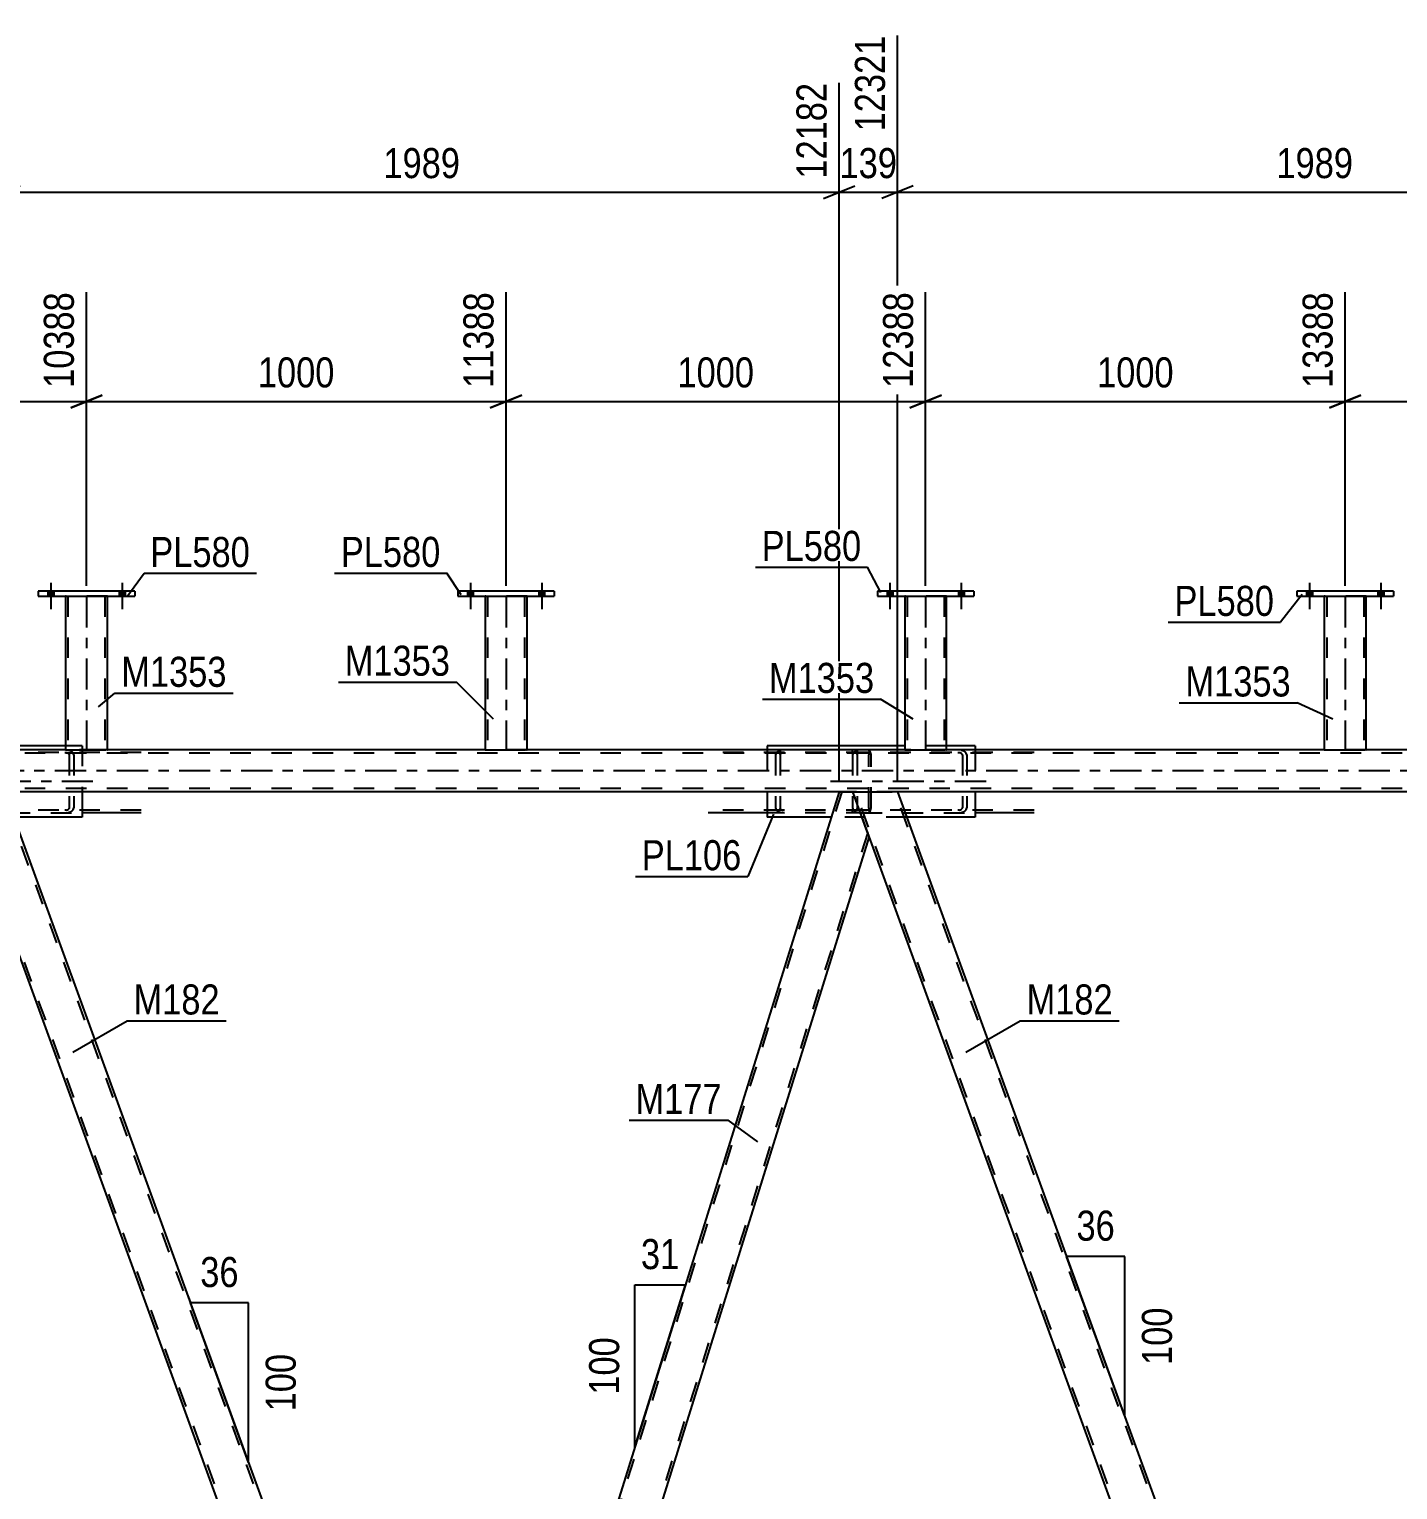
# Model space of a CAD drawing. Header units: millimetres. Extents: x -832 to 357, y -842 to -1.
# Drawn here: x -389 to -258.5, y -720.4 to -581.2 of the extents above; entities that cross this region are included whole.
import ezdxf

# ---------------------------------------------------------------- set-up
doc = ezdxf.new("R2010")
doc.units = ezdxf.units.MM
doc.linetypes.add('DXK_LINE_DOT2', pattern=[3.9198, 1.9599, -1.9599])
doc.linetypes.add('DXK_LINE_DOT3', pattern=[5.9187, 2.979, -0.9799, 0.9799, -0.9799])
doc.styles.add('Arial Narrow', font='ARIALN.TTF', dxfattribs={"height": 0.2})

# ---------------------------------------------------------------- blocks, each defined once
blk = doc.blocks.new('Part-570388851-6763 - 6452')
at = {"color": 2, "linetype": 'Continuous'}
for p, q in [((-226.67, -653.92), (-263.37, -771.67)), ((-226.67, -653.92), (-226.63, -653.92)), ((-226.63, -653.92), (-225.35, -653.92)), ((-224.08, -657.43), (-225.35, -653.92)), ((-223.8, -658.17), (-260.26, -775.14)), ((-223.8, -658.17), (-224.08, -657.43)), ((-262.11, -775.14), (-263.37, -771.67))]:
    blk.add_line(p, q, dxfattribs=at)
at = {"color": 7, "linetype": 'DXK_LINE_DOT2'}
for p, q in [((-226.42, -653.92), (-263.24, -772.05)), ((-223.94, -657.8), (-260.51, -775.14)), ((-223.8, -658.17), (-223.97, -657.71)), ((-260.26, -775.14), (-262.11, -775.14))]:
    blk.add_line(p, q, dxfattribs=at)
blk = doc.blocks.new('Part-570388851-6491 - 6452')
at = {"color": 2, "linetype": 'Continuous'}
for p, q in [((-395.62, -653.92), (-395.58, -653.92)), ((-395.58, -653.92), (-391.87, -653.92)), ((-391.36, -653.92), (-391.87, -653.92)), ((-391.36, -653.92), (-348.51, -771.67)), ((-351.5, -775.14), (-394.07, -658.17))]:
    blk.add_line(p, q, dxfattribs=at)
at = {"color": 7, "linetype": 'DXK_LINE_DOT2'}
for p, q in [((-394.07, -658.17), (-395.62, -653.92)), ((-351.24, -775.14), (-395.36, -653.92)), ((-347.5, -775.14), (-391.62, -653.92)), ((-391.4, -653.92), (-391.51, -653.92)), ((-391.36, -653.92), (-391.4, -653.92)), ((-347.24, -775.14), (-348.51, -771.67)), ((-351.5, -775.14), (-347.24, -775.14))]:
    blk.add_line(p, q, dxfattribs=at)
blk = doc.blocks.new('Part-570388851-6950 - 6452')
at = {"color": 2, "linetype": 'Continuous'}
for p, q in [((-265.55, -635.28), (-265.55, -649.93)), ((-261.55, -649.93), (-261.55, -635.28)), ((-265.55, -649.93), (-262.03, -649.93)), ((-261.59, -649.93), (-262.03, -649.93)), ((-261.59, -649.93), (-261.55, -649.93))]:
    blk.add_line(p, q, dxfattribs=at)
at = {"color": 7, "linetype": 'DXK_LINE_DOT2'}
for p, q in [((-261.55, -635.28), (-265.55, -635.28)), ((-265.31, -635.28), (-265.31, -649.93)), ((-261.79, -635.28), (-261.79, -649.93)), ((-265.31, -649.93), (-265.29, -649.93)), ((-265.29, -649.93), (-265.25, -649.93)), ((-265.25, -649.93), (-265.24, -649.93)), ((-262.03, -649.93), (-261.69, -649.93))]:
    blk.add_line(p, q, dxfattribs=at)
at = {"color": 7, "linetype": 'DXK_LINE_DOT3'}
blk.add_line((-263.55, -635.28), (-263.55, -649.93), dxfattribs=at)
blk = doc.blocks.new('Part-570388851-6565 - 6452')
at = {"color": 2, "linetype": 'Continuous'}
for p, q in [((-311.8, -653.92), (-348.51, -771.67)), ((-311.8, -653.92), (-311.77, -653.92)), ((-311.77, -653.92), (-310.49, -653.92)), ((-309.21, -657.43), (-310.49, -653.92)), ((-308.94, -658.17), (-345.4, -775.14)), ((-308.94, -658.17), (-309.21, -657.43)), ((-347.24, -775.14), (-348.51, -771.67))]:
    blk.add_line(p, q, dxfattribs=at)
at = {"color": 7, "linetype": 'DXK_LINE_DOT2'}
for p, q in [((-311.55, -653.92), (-348.37, -772.05)), ((-309.07, -657.8), (-345.65, -775.14)), ((-308.94, -658.17), (-309.11, -657.71)), ((-345.4, -775.14), (-347.24, -775.14))]:
    blk.add_line(p, q, dxfattribs=at)
blk = doc.blocks.new('Part-570388851-6546 - 6452')
at = {"color": 7, "linetype": 'DXK_LINE_DOT2'}
for p, q in [((-309.17, -649.92), (-324.27, -649.92)), ((-316.99, -649.92), (-317.32, -649.96)), ((-310.53, -650.16), (-310.53, -649.92)), ((-309.01, -649.96), (-309.17, -649.92)), ((-308.87, -650.06), (-309.01, -649.96)), ((-308.77, -650.22), (-308.87, -650.06)), ((-309.17, -650.16), (-324.27, -650.16)), ((-317.79, -650.22), (-317.86, -650.4)), ((-317.86, -650.4), (-317.86, -655.44)), ((-317.42, -650.4), (-317.39, -650.31)), ((-317.42, -650.4), (-317.42, -655.44)), ((-317.15, -650.18), (-316.99, -650.16)), ((-309.17, -650.16), (-309.09, -650.18)), ((-309.09, -650.18), (-309.02, -650.23)), ((-309.02, -650.23), (-308.97, -650.31)), ((-308.97, -650.31), (-308.96, -650.4)), ((-308.96, -655.44), (-308.96, -650.4)), ((-308.74, -650.4), (-308.77, -650.22)), ((-308.74, -655.44), (-308.74, -650.4)), ((-309.17, -655.68), (-324.27, -655.68)), ((-317.86, -655.44), (-317.79, -655.63)), ((-317.39, -655.54), (-317.42, -655.44)), ((-316.99, -655.68), (-317.15, -655.67)), ((-310.53, -655.92), (-310.53, -655.68)), ((-309.09, -655.67), (-309.17, -655.68)), ((-309.02, -655.61), (-309.09, -655.67)), ((-308.97, -655.54), (-309.02, -655.61)), ((-308.96, -655.44), (-308.97, -655.54)), ((-308.87, -655.78), (-308.77, -655.63)), ((-308.77, -655.63), (-308.74, -655.44)), ((-309.17, -655.92), (-318.66, -655.92)), ((-317.32, -655.89), (-316.99, -655.92)), ((-309.17, -655.92), (-309.01, -655.89)), ((-309.01, -655.89), (-308.87, -655.78))]:
    blk.add_line(p, q, dxfattribs=at)
at = {"color": 2, "linetype": 'Continuous'}
blk.add_line((-318.66, -655.92), (-324.27, -655.92), dxfattribs=at)
at = {"color": 7, "linetype": 'DXK_LINE_DOT2'}
for centre, radius, start, end in [((-317.19, -650.77), 0.817, 99.5223, 138.0732), ((-317.09, -650.59), 0.408, 99.5223, 138.0732), ((-317.19, -655.08), 0.817, 221.9269, 260.4778), ((-317.09, -655.26), 0.408, 221.9269, 260.4778)]:
    blk.add_arc(centre, radius, start, end, dxfattribs=at)
blk = doc.blocks.new('Part-570388851-6547 - 6452')
at = {"color": 7, "linetype": 'DXK_LINE_DOT2'}
for p, q in [((-394.79, -649.92), (-395.13, -649.96)), ((-378.34, -649.92), (-394.79, -649.92)), ((-385.29, -649.96), (-385.62, -649.92)), ((-395.6, -650.22), (-395.66, -650.4)), ((-395.66, -650.4), (-395.66, -655.44)), ((-395.23, -650.4), (-395.19, -650.31)), ((-395.23, -650.4), (-395.23, -655.44)), ((-394.96, -650.18), (-394.79, -650.16)), ((-378.34, -650.16), (-394.79, -650.16)), ((-385.62, -650.16), (-385.46, -650.18)), ((-385.22, -650.31), (-385.19, -650.4)), ((-385.19, -650.4), (-385.19, -655.44)), ((-384.75, -650.4), (-384.82, -650.22)), ((-384.75, -650.4), (-384.75, -655.44)), ((-395.66, -655.44), (-395.6, -655.63)), ((-395.19, -655.54), (-395.23, -655.44)), ((-394.83, -655.68), (-394.96, -655.67)), ((-394.79, -655.68), (-394.83, -655.68)), ((-378.34, -655.68), (-394.79, -655.68)), ((-385.46, -655.67), (-385.62, -655.68)), ((-385.19, -655.44), (-385.22, -655.54)), ((-384.82, -655.63), (-384.75, -655.44)), ((-395.13, -655.89), (-394.86, -655.92)), ((-394.86, -655.92), (-394.79, -655.92)), ((-394.79, -655.92), (-383.95, -655.92)), ((-385.62, -655.92), (-385.29, -655.89))]:
    blk.add_line(p, q, dxfattribs=at)
at = {"color": 7, "linetype": 'DXK_LINE_DOT3'}
blk.add_line((-382.93, -652.92), (-398.56, -652.92), dxfattribs=at)
at = {"color": 2, "linetype": 'Continuous'}
blk.add_line((-378.34, -655.92), (-383.95, -655.92), dxfattribs=at)
at = {"color": 7, "linetype": 'DXK_LINE_DOT2'}
for centre, radius, start, end in [((-394.99, -650.77), 0.817, 99.5223, 138.0732), ((-385.42, -650.77), 0.817, 41.9269, 80.4778), ((-394.89, -650.59), 0.408, 99.5223, 138.0732), ((-385.52, -650.59), 0.408, 41.9269, 80.4778), ((-394.99, -655.08), 0.817, 221.9269, 260.4778), ((-394.89, -655.26), 0.408, 221.9269, 260.4778), ((-385.52, -655.26), 0.408, 279.5223, 318.0732), ((-385.42, -655.08), 0.817, 279.5223, 318.0732)]:
    blk.add_arc(centre, radius, start, end, dxfattribs=at)
blk = doc.blocks.new('Part-570388851-7065 - 6452')
at = {"color": 2, "linetype": 'Continuous'}
for p, q in [((-385.55, -635.28), (-385.55, -649.93)), ((-381.55, -649.93), (-381.55, -635.28)), ((-385.55, -649.93), (-382.03, -649.93)), ((-381.59, -649.93), (-382.03, -649.93)), ((-381.59, -649.93), (-381.55, -649.93))]:
    blk.add_line(p, q, dxfattribs=at)
at = {"color": 7, "linetype": 'DXK_LINE_DOT2'}
for p, q in [((-381.55, -635.28), (-385.55, -635.28)), ((-385.31, -635.28), (-385.31, -649.93)), ((-381.79, -635.28), (-381.79, -649.93)), ((-385.31, -649.93), (-385.29, -649.93)), ((-385.29, -649.93), (-385.25, -649.93)), ((-385.25, -649.93), (-385.24, -649.93)), ((-382.03, -649.93), (-381.69, -649.93))]:
    blk.add_line(p, q, dxfattribs=at)
at = {"color": 7, "linetype": 'DXK_LINE_DOT3'}
blk.add_line((-383.55, -635.28), (-383.55, -649.93), dxfattribs=at)
blk = doc.blocks.new('Part-570388851-6725 - 6452')
at = {"color": 2, "linetype": 'Continuous'}
for p, q in [((-318.66, -649.52), (-318.66, -649.92)), ((-305.55, -649.52), (-318.66, -649.52)), ((-298.82, -649.52), (-301.55, -649.52)), ((-298.82, -649.52), (-298.82, -649.92)), ((-318.66, -653.92), (-318.66, -656.32)), ((-298.82, -653.92), (-298.82, -656.32)), ((-312.55, -656.32), (-318.66, -656.32)), ((-298.82, -656.32), (-305.36, -656.32))]:
    blk.add_line(p, q, dxfattribs=at)
at = {"color": 7, "linetype": 'DXK_LINE_DOT2'}
for p, q in [((-318.66, -649.92), (-318.66, -653.92)), ((-301.55, -649.52), (-305.55, -649.52)), ((-298.82, -649.92), (-298.82, -653.92)), ((-305.36, -656.32), (-312.55, -656.32))]:
    blk.add_line(p, q, dxfattribs=at)
blk = doc.blocks.new('Part-570388851-6749 - 6452')
at = {"color": 2, "linetype": 'Continuous'}
for p, q in [((-345.55, -635.28), (-345.55, -649.93)), ((-341.55, -649.93), (-341.55, -635.28)), ((-345.55, -649.93), (-342.03, -649.93)), ((-341.59, -649.93), (-342.03, -649.93)), ((-341.59, -649.93), (-341.55, -649.93))]:
    blk.add_line(p, q, dxfattribs=at)
at = {"color": 7, "linetype": 'DXK_LINE_DOT2'}
for p, q in [((-341.55, -635.28), (-345.55, -635.28)), ((-345.31, -635.28), (-345.31, -649.93)), ((-341.79, -635.28), (-341.79, -649.93)), ((-345.31, -649.93), (-345.29, -649.93)), ((-345.29, -649.93), (-345.25, -649.93)), ((-345.25, -649.93), (-345.24, -649.93)), ((-342.03, -649.93), (-341.69, -649.93))]:
    blk.add_line(p, q, dxfattribs=at)
at = {"color": 7, "linetype": 'DXK_LINE_DOT3'}
blk.add_line((-343.55, -635.28), (-343.55, -649.93), dxfattribs=at)
blk = doc.blocks.new('Part-570388851-6754 - 6452')
at = {"color": 2, "linetype": 'Continuous'}
for p, q in [((-348.15, -634.8), (-348.15, -635.28)), ((-338.95, -634.8), (-348.15, -634.8)), ((-338.95, -634.8), (-338.95, -635.28)), ((-348.15, -635.28), (-338.95, -635.28))]:
    blk.add_line(p, q, dxfattribs=at)
blk = doc.blocks.new('Part-570388851-6758 - 6452')
at = {"color": 7, "linetype": 'DXK_LINE_DOT2'}
for p, q in [((-309.66, -649.92), (-309.99, -649.96)), ((-293.21, -649.92), (-309.66, -649.92)), ((-300.15, -649.96), (-300.49, -649.92)), ((-310.46, -650.22), (-310.53, -650.4)), ((-310.53, -650.4), (-310.53, -655.44)), ((-310.09, -650.4), (-310.06, -650.31)), ((-310.09, -650.4), (-310.09, -655.44)), ((-309.82, -650.18), (-309.66, -650.16)), ((-293.21, -650.16), (-309.66, -650.16)), ((-300.49, -650.16), (-300.32, -650.18)), ((-300.09, -650.31), (-300.05, -650.4)), ((-300.05, -650.4), (-300.05, -655.44)), ((-299.62, -650.4), (-299.68, -650.22)), ((-299.62, -650.4), (-299.62, -655.44)), ((-310.53, -655.44), (-310.46, -655.63)), ((-310.06, -655.54), (-310.09, -655.44)), ((-309.7, -655.68), (-309.82, -655.67)), ((-309.66, -655.68), (-309.7, -655.68)), ((-293.21, -655.68), (-309.66, -655.68)), ((-300.32, -655.67), (-300.49, -655.68)), ((-300.05, -655.44), (-300.09, -655.54)), ((-299.68, -655.63), (-299.62, -655.44)), ((-309.99, -655.89), (-309.72, -655.92)), ((-309.72, -655.92), (-309.66, -655.92)), ((-309.66, -655.92), (-298.82, -655.92)), ((-300.49, -655.92), (-300.15, -655.89))]:
    blk.add_line(p, q, dxfattribs=at)
at = {"color": 7, "linetype": 'DXK_LINE_DOT3'}
blk.add_line((-297.79, -652.92), (-313.43, -652.92), dxfattribs=at)
at = {"color": 2, "linetype": 'Continuous'}
blk.add_line((-293.21, -655.92), (-298.82, -655.92), dxfattribs=at)
at = {"color": 7, "linetype": 'DXK_LINE_DOT2'}
for centre, radius, start, end in [((-309.86, -650.77), 0.817, 99.5223, 138.0732), ((-300.29, -650.77), 0.817, 41.9269, 80.4778), ((-309.76, -650.59), 0.408, 99.5223, 138.0732), ((-300.39, -650.59), 0.408, 41.9269, 80.4778), ((-309.86, -655.08), 0.817, 221.9269, 260.4778), ((-309.76, -655.26), 0.408, 221.9269, 260.4778), ((-300.39, -655.26), 0.408, 279.5223, 318.0732), ((-300.29, -655.08), 0.817, 279.5223, 318.0732)]:
    blk.add_arc(centre, radius, start, end, dxfattribs=at)
blk = doc.blocks.new('Part-570388851-6789 - 6452')
at = {"color": 2, "linetype": 'Continuous'}
for p, q in [((-310.49, -653.92), (-310.45, -653.92)), ((-310.45, -653.92), (-306.74, -653.92)), ((-306.23, -653.92), (-306.74, -653.92)), ((-306.23, -653.92), (-263.37, -771.67)), ((-266.37, -775.14), (-308.94, -658.17))]:
    blk.add_line(p, q, dxfattribs=at)
at = {"color": 7, "linetype": 'DXK_LINE_DOT2'}
for p, q in [((-308.94, -658.17), (-310.49, -653.92)), ((-266.11, -775.14), (-310.23, -653.92)), ((-262.36, -775.14), (-306.48, -653.92)), ((-306.27, -653.92), (-306.38, -653.92)), ((-306.23, -653.92), (-306.27, -653.92)), ((-262.11, -775.14), (-263.37, -771.67)), ((-266.37, -775.14), (-262.11, -775.14))]:
    blk.add_line(p, q, dxfattribs=at)
blk = doc.blocks.new('Bolt-570388851-6994 - 6452')
at = {"linetype": 'Continuous'}
for points in [[(-386.67, -634.8), (-387.23, -634.8), (-387.23, -635.28), (-386.67, -635.28)], [(-386.67, -634.8), (-387.23, -634.8), (-387.23, -635.28), (-386.67, -635.28)], [(-379.87, -634.8), (-380.43, -634.8), (-380.43, -635.28), (-379.87, -635.28)], [(-379.87, -634.8), (-380.43, -634.8), (-380.43, -635.28), (-379.87, -635.28)]]:
    blk.add_hatch(color=1, dxfattribs=at).paths.add_polyline_path(points)
at = {"color": 1, "linetype": 'Continuous'}
for p, q in [((-387.23, -634.8), (-387.23, -635.28)), ((-387.23, -634.8), (-387.23, -635.28)), ((-386.95, -634), (-386.95, -636.52)), ((-386.95, -634), (-386.95, -636.52)), ((-386.67, -634.8), (-386.67, -635.28)), ((-386.67, -634.8), (-386.67, -635.28)), ((-380.43, -634.8), (-380.43, -635.28)), ((-380.43, -634.8), (-380.43, -635.28)), ((-380.15, -634), (-380.15, -636.52)), ((-380.15, -634), (-380.15, -636.52)), ((-379.87, -634.8), (-379.87, -635.28)), ((-379.87, -634.8), (-379.87, -635.28))]:
    blk.add_line(p, q, dxfattribs=at)
blk = doc.blocks.new('Bolt-570388851-7012 - 6452')
at = {"linetype": 'Continuous'}
for points in [[(-266.67, -634.8), (-267.23, -634.8), (-267.23, -635.28), (-266.67, -635.28)], [(-266.67, -634.8), (-267.23, -634.8), (-267.23, -635.28), (-266.67, -635.28)], [(-259.87, -634.8), (-260.43, -634.8), (-260.43, -635.28), (-259.87, -635.28)], [(-259.87, -634.8), (-260.43, -634.8), (-260.43, -635.28), (-259.87, -635.28)]]:
    blk.add_hatch(color=1, dxfattribs=at).paths.add_polyline_path(points)
at = {"color": 1, "linetype": 'Continuous'}
for p, q in [((-267.23, -634.8), (-267.23, -635.28)), ((-267.23, -634.8), (-267.23, -635.28)), ((-266.95, -634), (-266.95, -636.52)), ((-266.95, -634), (-266.95, -636.52)), ((-266.67, -634.8), (-266.67, -635.28)), ((-266.67, -634.8), (-266.67, -635.28)), ((-260.43, -634.8), (-260.43, -635.28)), ((-260.43, -634.8), (-260.43, -635.28)), ((-260.15, -634), (-260.15, -636.52)), ((-260.15, -634), (-260.15, -636.52)), ((-259.87, -634.8), (-259.87, -635.28)), ((-259.87, -634.8), (-259.87, -635.28))]:
    blk.add_line(p, q, dxfattribs=at)
blk = doc.blocks.new('Part-570388851-6883 - 6452')
at = {"color": 2, "linetype": 'Continuous'}
for p, q in [((-385.55, -649.92), (-421.55, -649.92)), ((-345.55, -649.92), (-381.55, -649.92)), ((-305.55, -649.92), (-341.55, -649.92)), ((-265.55, -649.92), (-301.55, -649.92)), ((-225.55, -649.92), (-261.55, -649.92)), ((-311.8, -653.92), (-391.36, -653.92)), ((-226.67, -653.92), (-306.23, -653.92))]:
    blk.add_line(p, q, dxfattribs=at)
at = {"color": 7, "linetype": 'DXK_LINE_DOT2'}
for p, q in [((-381.55, -649.92), (-385.55, -649.92)), ((-341.55, -649.92), (-345.55, -649.92)), ((-301.55, -649.92), (-305.55, -649.92)), ((-261.55, -649.92), (-265.55, -649.92)), ((-81.73, -650.24), (-763.31, -650.24)), ((-81.73, -653.6), (-763.31, -653.6)), ((-306.23, -653.92), (-311.8, -653.92))]:
    blk.add_line(p, q, dxfattribs=at)
at = {"color": 7, "linetype": 'DXK_LINE_DOT3'}
blk.add_line((-81.73, -651.92), (-763.31, -651.92), dxfattribs=at)
blk = doc.blocks.new('Part-570388851-6955 - 6452')
at = {"color": 2, "linetype": 'Continuous'}
for p, q in [((-268.15, -634.8), (-268.15, -635.28)), ((-258.95, -634.8), (-268.15, -634.8)), ((-258.95, -634.8), (-258.95, -635.28)), ((-268.15, -635.28), (-258.95, -635.28))]:
    blk.add_line(p, q, dxfattribs=at)
blk = doc.blocks.new('Part-570388851-6962 - 6452')
at = {"color": 2, "linetype": 'Continuous'}
for p, q in [((-305.55, -635.28), (-305.55, -649.93)), ((-301.55, -649.93), (-301.55, -635.28)), ((-305.55, -649.93), (-302.03, -649.93)), ((-301.59, -649.93), (-302.03, -649.93)), ((-301.59, -649.93), (-301.55, -649.93))]:
    blk.add_line(p, q, dxfattribs=at)
at = {"color": 7, "linetype": 'DXK_LINE_DOT2'}
for p, q in [((-301.55, -635.28), (-305.55, -635.28)), ((-305.31, -635.28), (-305.31, -649.93)), ((-301.79, -635.28), (-301.79, -649.93)), ((-305.31, -649.93), (-305.29, -649.93)), ((-305.29, -649.93), (-305.25, -649.93)), ((-305.25, -649.93), (-305.24, -649.93)), ((-302.03, -649.93), (-301.69, -649.93))]:
    blk.add_line(p, q, dxfattribs=at)
at = {"color": 7, "linetype": 'DXK_LINE_DOT3'}
blk.add_line((-303.55, -635.28), (-303.55, -649.93), dxfattribs=at)
blk = doc.blocks.new('Part-570388851-6975 - 6452')
at = {"color": 2, "linetype": 'Continuous'}
for p, q in [((-308.15, -634.8), (-308.15, -635.28)), ((-298.95, -634.8), (-308.15, -634.8)), ((-298.95, -634.8), (-298.95, -635.28)), ((-308.15, -635.28), (-298.95, -635.28))]:
    blk.add_line(p, q, dxfattribs=at)
blk = doc.blocks.new('Bolt-570388851-6996 - 6452')
at = {"linetype": 'Continuous'}
for points in [[(-346.67, -634.8), (-347.23, -634.8), (-347.23, -635.28), (-346.67, -635.28)], [(-346.67, -634.8), (-347.23, -634.8), (-347.23, -635.28), (-346.67, -635.28)], [(-339.87, -634.8), (-340.43, -634.8), (-340.43, -635.28), (-339.87, -635.28)], [(-339.87, -634.8), (-340.43, -634.8), (-340.43, -635.28), (-339.87, -635.28)]]:
    blk.add_hatch(color=1, dxfattribs=at).paths.add_polyline_path(points)
at = {"color": 1, "linetype": 'Continuous'}
for p, q in [((-347.23, -634.8), (-347.23, -635.28)), ((-347.23, -634.8), (-347.23, -635.28)), ((-346.95, -634), (-346.95, -636.52)), ((-346.95, -634), (-346.95, -636.52)), ((-346.67, -634.8), (-346.67, -635.28)), ((-346.67, -634.8), (-346.67, -635.28)), ((-340.43, -634.8), (-340.43, -635.28)), ((-340.43, -634.8), (-340.43, -635.28)), ((-340.15, -634), (-340.15, -636.52)), ((-340.15, -634), (-340.15, -636.52)), ((-339.87, -634.8), (-339.87, -635.28)), ((-339.87, -634.8), (-339.87, -635.28))]:
    blk.add_line(p, q, dxfattribs=at)
blk = doc.blocks.new('Bolt-570388851-7010 - 6452')
at = {"linetype": 'Continuous'}
for points in [[(-306.67, -634.8), (-307.23, -634.8), (-307.23, -635.28), (-306.67, -635.28)], [(-306.67, -634.8), (-307.23, -634.8), (-307.23, -635.28), (-306.67, -635.28)], [(-299.87, -634.8), (-300.43, -634.8), (-300.43, -635.28), (-299.87, -635.28)], [(-299.87, -634.8), (-300.43, -634.8), (-300.43, -635.28), (-299.87, -635.28)]]:
    blk.add_hatch(color=1, dxfattribs=at).paths.add_polyline_path(points)
at = {"color": 1, "linetype": 'Continuous'}
for p, q in [((-307.23, -634.8), (-307.23, -635.28)), ((-307.23, -634.8), (-307.23, -635.28)), ((-306.95, -634), (-306.95, -636.52)), ((-306.95, -634), (-306.95, -636.52)), ((-306.67, -634.8), (-306.67, -635.28)), ((-306.67, -634.8), (-306.67, -635.28)), ((-300.43, -634.8), (-300.43, -635.28)), ((-300.43, -634.8), (-300.43, -635.28)), ((-300.15, -634), (-300.15, -636.52)), ((-300.15, -634), (-300.15, -636.52)), ((-299.87, -634.8), (-299.87, -635.28)), ((-299.87, -634.8), (-299.87, -635.28))]:
    blk.add_line(p, q, dxfattribs=at)
blk = doc.blocks.new('Part-570388851-7106 - 6452')
at = {"color": 2, "linetype": 'Continuous'}
for p, q in [((-403.79, -649.52), (-403.79, -649.92)), ((-385.55, -649.52), (-403.79, -649.52)), ((-403.79, -653.92), (-403.79, -656.32)), ((-383.95, -653.92), (-383.95, -656.32)), ((-403.79, -656.32), (-397.69, -656.32)), ((-383.95, -656.32), (-390.49, -656.32))]:
    blk.add_line(p, q, dxfattribs=at)
at = {"color": 7, "linetype": 'DXK_LINE_DOT2'}
for p, q in [((-403.79, -649.92), (-403.79, -653.92)), ((-383.95, -649.52), (-385.55, -649.52)), ((-383.95, -649.52), (-383.95, -653.92)), ((-390.49, -656.32), (-397.69, -656.32))]:
    blk.add_line(p, q, dxfattribs=at)
blk = doc.blocks.new('Part-570388851-7116 - 6452')
at = {"color": 2, "linetype": 'Continuous'}
for p, q in [((-388.15, -634.8), (-388.15, -635.28)), ((-378.95, -634.8), (-388.15, -634.8)), ((-378.95, -634.8), (-378.95, -635.28)), ((-388.15, -635.28), (-378.95, -635.28))]:
    blk.add_line(p, q, dxfattribs=at)
blk = doc.blocks.new('StraightDimension-570388851-7769 - 6452')
at = {"color": 7, "linetype": 'Continuous'}
for p, q in [((-306.23, -652.92), (-306.23, -581.83)), ((-311.8, -652.92), (-311.8, -586.33)), ((-313.3, -597.37), (-310.3, -596.17)), ((-311.8, -596.77), (-306.23, -596.77)), ((-304.73, -596.17), (-307.73, -597.37))]:
    blk.add_line(p, q, dxfattribs=at)
at = {"color": 0}
blk.add_wipeout([(-305.67, -596.02), (-305.67, -591.82), (-312.36, -591.82), (-312.36, -596.02)], dxfattribs=at)
at = {"color": 3, "style": 'Arial Narrow'}
blk.add_text('139', height=2.863, dxfattribs=at).set_placement((-311.76, -595.42))
at = {"color": 0, "linetype": 'Continuous'}
blk.add_wipeout([(-306.83, -581.23), (-311.03, -581.23), (-311.03, -591.57), (-306.83, -591.57)], dxfattribs=at)
at = {"color": 3, "linetype": 'Continuous', "style": 'Arial Narrow'}
blk.add_text('12321', height=2.863, rotation=90.0002, dxfattribs=at).set_placement((-307.43, -590.97))
blk = doc.blocks.new('StraightDimension-570388851-7330 - 6452')
at = {"color": 7, "linetype": 'Continuous'}
for p, q in [((-263.55, -634.28), (-263.55, -606.28)), ((-223.55, -634.28), (-223.55, -606.28)), ((-262.05, -616.12), (-265.05, -617.32)), ((-263.55, -616.72), (-223.55, -616.72)), ((-225.05, -617.32), (-222.05, -616.12))]:
    blk.add_line(p, q, dxfattribs=at)
at = {"color": 0}
blk.add_wipeout([(-239.29, -615.97), (-239.29, -611.77), (-247.81, -611.77), (-247.81, -615.97)], dxfattribs=at)
at = {"color": 3, "style": 'Arial Narrow'}
blk.add_text('1000', height=2.863, dxfattribs=at).set_placement((-247.21, -615.37))
at = {"color": 0, "linetype": 'Continuous'}
blk.add_wipeout([(-224.15, -605.68), (-228.35, -605.68), (-228.35, -616.02), (-224.15, -616.02)], dxfattribs=at)
at = {"color": 3, "linetype": 'Continuous', "style": 'Arial Narrow'}
blk.add_text('14388', height=2.863, rotation=90.0002, dxfattribs=at).set_placement((-224.75, -615.42))
blk = doc.blocks.new('StraightDimension-570388851-7788 - 6452')
at = {"color": 7, "linetype": 'Continuous'}
for p, q in [((-306.23, -652.92), (-306.23, -581.83)), ((-226.67, -652.92), (-226.67, -586.33)), ((-304.73, -596.17), (-307.73, -597.37)), ((-306.23, -596.77), (-226.67, -596.77)), ((-228.17, -597.37), (-225.17, -596.17))]:
    blk.add_line(p, q, dxfattribs=at)
at = {"color": 0}
blk.add_wipeout([(-262.19, -596.02), (-262.19, -591.82), (-270.71, -591.82), (-270.71, -596.02)], dxfattribs=at)
at = {"color": 3, "style": 'Arial Narrow'}
blk.add_text('1989', height=2.863, dxfattribs=at).set_placement((-270.11, -595.42))
at = {"color": 0, "linetype": 'Continuous'}
blk.add_wipeout([(-227.27, -585.73), (-231.47, -585.73), (-231.47, -596.07), (-227.27, -596.07)], dxfattribs=at)
at = {"color": 3, "linetype": 'Continuous', "style": 'Arial Narrow'}
blk.add_text('14310', height=2.863, rotation=90.0002, dxfattribs=at).set_placement((-227.87, -595.47))
blk = doc.blocks.new('StraightDimension-570388851-7299 - 6452')
at = {"color": 7, "linetype": 'Continuous'}
for p, q in [((-383.55, -634.28), (-383.55, -606.28)), ((-423.55, -634.28), (-423.55, -608.11)), ((-422.05, -616.12), (-425.05, -617.32)), ((-423.55, -616.72), (-383.55, -616.72)), ((-385.05, -617.32), (-382.05, -616.12))]:
    blk.add_line(p, q, dxfattribs=at)
at = {"color": 0}
blk.add_wipeout([(-399.29, -615.97), (-399.29, -611.77), (-407.81, -611.77), (-407.81, -615.97)], dxfattribs=at)
at = {"color": 3, "style": 'Arial Narrow'}
blk.add_text('1000', height=2.863, dxfattribs=at).set_placement((-407.21, -615.37))
at = {"color": 0, "linetype": 'Continuous'}
blk.add_wipeout([(-384.15, -605.68), (-388.35, -605.68), (-388.35, -616.02), (-384.15, -616.02)], dxfattribs=at)
at = {"color": 3, "linetype": 'Continuous', "style": 'Arial Narrow'}
blk.add_text('10388', height=2.863, rotation=90.0002, dxfattribs=at).set_placement((-384.75, -615.42))
blk = doc.blocks.new('StraightDimension-570388851-7307 - 6452')
at = {"color": 7, "linetype": 'Continuous'}
for p, q in [((-383.55, -634.28), (-383.55, -606.28)), ((-343.55, -634.28), (-343.55, -606.28)), ((-382.05, -616.12), (-385.05, -617.32)), ((-383.55, -616.72), (-343.55, -616.72)), ((-345.05, -617.32), (-342.05, -616.12))]:
    blk.add_line(p, q, dxfattribs=at)
at = {"color": 0}
blk.add_wipeout([(-359.29, -615.97), (-359.29, -611.77), (-367.81, -611.77), (-367.81, -615.97)], dxfattribs=at)
at = {"color": 3, "style": 'Arial Narrow'}
blk.add_text('1000', height=2.863, dxfattribs=at).set_placement((-367.21, -615.37))
at = {"color": 0, "linetype": 'Continuous'}
blk.add_wipeout([(-344.15, -605.68), (-348.35, -605.68), (-348.35, -616.02), (-344.15, -616.02)], dxfattribs=at)
at = {"color": 3, "linetype": 'Continuous', "style": 'Arial Narrow'}
blk.add_text('11388', height=2.863, rotation=90.0002, dxfattribs=at).set_placement((-344.75, -615.42))
blk = doc.blocks.new('StraightDimension-570388851-7315 - 6452')
at = {"color": 7, "linetype": 'Continuous'}
for p, q in [((-343.55, -634.28), (-343.55, -606.28)), ((-303.55, -634.28), (-303.55, -606.28)), ((-342.05, -616.12), (-345.05, -617.32)), ((-343.55, -616.72), (-303.55, -616.72)), ((-305.05, -617.32), (-302.05, -616.12))]:
    blk.add_line(p, q, dxfattribs=at)
at = {"color": 0}
blk.add_wipeout([(-319.29, -615.97), (-319.29, -611.77), (-327.81, -611.77), (-327.81, -615.97)], dxfattribs=at)
at = {"color": 3, "style": 'Arial Narrow'}
blk.add_text('1000', height=2.863, dxfattribs=at).set_placement((-327.21, -615.37))
at = {"color": 0, "linetype": 'Continuous'}
blk.add_wipeout([(-304.15, -605.68), (-308.35, -605.68), (-308.35, -616.02), (-304.15, -616.02)], dxfattribs=at)
at = {"color": 3, "linetype": 'Continuous', "style": 'Arial Narrow'}
blk.add_text('12388', height=2.863, rotation=90.0002, dxfattribs=at).set_placement((-304.75, -615.42))
blk = doc.blocks.new('StraightDimension-570388851-7323 - 6452')
at = {"color": 7, "linetype": 'Continuous'}
for p, q in [((-303.55, -634.28), (-303.55, -606.28)), ((-263.55, -634.28), (-263.55, -606.28)), ((-302.05, -616.12), (-305.05, -617.32)), ((-303.55, -616.72), (-263.55, -616.72)), ((-265.05, -617.32), (-262.05, -616.12))]:
    blk.add_line(p, q, dxfattribs=at)
at = {"color": 0}
blk.add_wipeout([(-279.29, -615.97), (-279.29, -611.77), (-287.81, -611.77), (-287.81, -615.97)], dxfattribs=at)
at = {"color": 3, "style": 'Arial Narrow'}
blk.add_text('1000', height=2.863, dxfattribs=at).set_placement((-287.21, -615.37))
at = {"color": 0, "linetype": 'Continuous'}
blk.add_wipeout([(-264.15, -605.68), (-268.35, -605.68), (-268.35, -616.02), (-264.15, -616.02)], dxfattribs=at)
at = {"color": 3, "linetype": 'Continuous', "style": 'Arial Narrow'}
blk.add_text('13388', height=2.863, rotation=90.0002, dxfattribs=at).set_placement((-264.75, -615.42))
blk = doc.blocks.new('AngleDimension-570388851-7570 - 6452')
at = {"color": 7, "linetype": 'Continuous'}
for p, q in [((-373.85, -702.03), (-373.64, -702.62)), ((-368.1, -702.62), (-373.64, -702.62)), ((-368.1, -717.84), (-373.64, -702.62)), ((-368.1, -717.84), (-368.1, -702.62))]:
    blk.add_line(p, q, dxfattribs=at)
at = {"color": 0}
blk.add_wipeout([(-363, -706.89), (-367.2, -706.89), (-367.2, -713.57), (-363, -713.57)], dxfattribs=at)
at = {"color": 3, "style": 'Arial Narrow'}
blk.add_text('100', height=2.863, rotation=90.0002, dxfattribs=at).set_placement((-363.6, -712.97))
at = {"color": 0}
blk.add_wipeout([(-368.44, -701.72), (-368.44, -697.52), (-373.3, -697.52), (-373.3, -701.72)], dxfattribs=at)
at = {"color": 3, "style": 'Arial Narrow'}
blk.add_text('36', height=2.863, dxfattribs=at).set_placement((-372.7, -701.12))
blk = doc.blocks.new('AngleDimension-570388851-7584 - 6452')
at = {"color": 7, "linetype": 'Continuous'}
for p, q in [((-331.27, -700.91), (-326.45, -700.91)), ((-331.27, -716.37), (-326.45, -700.91)), ((-331.27, -716.37), (-331.27, -700.91)), ((-328.84, -708.58), (-326.45, -700.91))]:
    blk.add_line(p, q, dxfattribs=at)
at = {"color": 0}
for points in [[(-326.43, -700.01), (-326.43, -695.81), (-331.29, -695.81), (-331.29, -700.01)], [(-332.17, -705.3), (-336.37, -705.3), (-336.37, -711.98), (-332.17, -711.98)]]:
    blk.add_wipeout(points, dxfattribs=at)
at = {"color": 3, "style": 'Arial Narrow'}
blk.add_text('31', height=2.863, dxfattribs=at).set_placement((-330.69, -699.41))
blk.add_text('100', height=2.863, rotation=90.0002, dxfattribs=at).set_placement((-332.77, -711.38))
blk = doc.blocks.new('AngleDimension-570388851-7598 - 6452')
at = {"color": 7, "linetype": 'Continuous'}
for p, q in [((-288.72, -702.03), (-290.11, -698.2)), ((-284.57, -698.2), (-290.11, -698.2)), ((-284.57, -713.42), (-290.11, -698.2)), ((-284.57, -713.42), (-284.57, -698.2))]:
    blk.add_line(p, q, dxfattribs=at)
at = {"color": 0}
for points in [[(-284.92, -697.3), (-284.92, -693.1), (-289.77, -693.1), (-289.77, -697.3)], [(-279.47, -702.47), (-283.67, -702.47), (-283.67, -709.15), (-279.47, -709.15)]]:
    blk.add_wipeout(points, dxfattribs=at)
at = {"color": 3, "style": 'Arial Narrow'}
blk.add_text('36', height=2.863, dxfattribs=at).set_placement((-289.17, -696.7))
blk.add_text('100', height=2.863, rotation=90.0002, dxfattribs=at).set_placement((-280.07, -708.55))
blk = doc.blocks.new('StraightDimension-570388851-7750 - 6452')
at = {"color": 7, "linetype": 'Continuous'}
for p, q in [((-391.36, -652.92), (-391.36, -581.83)), ((-311.8, -652.92), (-311.8, -586.33)), ((-389.86, -596.17), (-392.86, -597.37)), ((-391.36, -596.77), (-311.8, -596.77)), ((-313.3, -597.37), (-310.3, -596.17))]:
    blk.add_line(p, q, dxfattribs=at)
at = {"color": 0}
blk.add_wipeout([(-347.33, -596.02), (-347.33, -591.82), (-355.84, -591.82), (-355.84, -596.02)], dxfattribs=at)
at = {"color": 3, "style": 'Arial Narrow'}
blk.add_text('1989', height=2.863, dxfattribs=at).set_placement((-355.24, -595.42))
at = {"color": 0, "linetype": 'Continuous'}
blk.add_wipeout([(-312.4, -585.73), (-316.6, -585.73), (-316.6, -596.07), (-312.4, -596.07)], dxfattribs=at)
at = {"color": 3, "linetype": 'Continuous', "style": 'Arial Narrow'}
blk.add_text('12182', height=2.863, rotation=90.0002, dxfattribs=at).set_placement((-313, -595.47))
blk = doc.blocks.new('Mark-570388851-6487 - 6452')
at = {"color": 0}
blk.add_wipeout([(-370.84, -675.14), (-370.84, -672.14), (-379.06, -672.14), (-379.06, -675.14)], dxfattribs=at)
blk.add_wipeout([(-370.84, -675.14), (-370.84, -672.14), (-379.06, -672.14), (-379.06, -675.14)], dxfattribs=at)
at = {"color": 30, "linetype": 'Continuous'}
for p, q in [((-384.86, -678.74), (-379.66, -675.74)), ((-379.66, -675.74), (-370.24, -675.74))]:
    blk.add_line(p, q, dxfattribs=at)
at = {"color": 3, "style": 'Arial Narrow'}
blk.add_text('M182', height=2.863, dxfattribs=at).set_placement((-379.06, -675.14))
blk = doc.blocks.new('Mark-570388851-6561 - 6452')
at = {"color": 0}
blk.add_wipeout([(-322.99, -684.62), (-322.99, -681.62), (-331.21, -681.62), (-331.21, -684.62)], dxfattribs=at)
blk.add_wipeout([(-322.99, -684.62), (-322.99, -681.62), (-331.21, -681.62), (-331.21, -684.62)], dxfattribs=at)
at = {"color": 30, "linetype": 'Continuous'}
for p in [(-331.81, -685.22), (-319.54, -687.27)]:
    blk.add_line(p, (-322.39, -685.22), dxfattribs=at)
at = {"color": 3, "style": 'Arial Narrow'}
blk.add_text('M177', height=2.863, dxfattribs=at).set_placement((-331.21, -684.62))
blk = doc.blocks.new('Mark-570388851-6721 - 6452')
at = {"color": 0}
blk.add_wipeout([(-321.1, -661.39), (-321.1, -658.39), (-330.61, -658.39), (-330.61, -661.39)], dxfattribs=at)
blk.add_wipeout([(-321.1, -661.39), (-321.1, -658.39), (-330.61, -658.39), (-330.61, -661.39)], dxfattribs=at)
at = {"color": 30, "linetype": 'Continuous'}
for p in [(-318.07, -656.05), (-331.21, -661.99)]:
    blk.add_line(p, (-320.5, -661.99), dxfattribs=at)
at = {"color": 3, "style": 'Arial Narrow'}
blk.add_text('PL106', height=2.863, dxfattribs=at).set_placement((-330.61, -661.39))
blk = doc.blocks.new('Mark-570388851-6745 - 6452')
at = {"color": 0}
blk.add_wipeout([(-348.87, -642.85), (-348.87, -639.85), (-358.93, -639.85), (-358.93, -642.85)], dxfattribs=at)
blk.add_wipeout([(-348.87, -642.85), (-348.87, -639.85), (-358.93, -639.85), (-358.93, -642.85)], dxfattribs=at)
at = {"color": 30, "linetype": 'Continuous'}
for p in [(-359.53, -643.45), (-344.74, -646.99)]:
    blk.add_line(p, (-348.27, -643.45), dxfattribs=at)
at = {"color": 3, "style": 'Arial Narrow'}
blk.add_text('M1353', height=2.863, dxfattribs=at).set_placement((-358.93, -642.85))
blk = doc.blocks.new('Mark-570388851-6750 - 6452')
at = {"color": 0}
blk.add_wipeout([(-349.8, -632.48), (-349.8, -629.48), (-359.3, -629.48), (-359.3, -632.48)], dxfattribs=at)
blk.add_wipeout([(-349.8, -632.48), (-349.8, -629.48), (-359.3, -629.48), (-359.3, -632.48)], dxfattribs=at)
at = {"color": 30, "linetype": 'Continuous'}
for p in [(-359.9, -633.08), (-347.82, -635.15)]:
    blk.add_line(p, (-349.2, -633.08), dxfattribs=at)
at = {"color": 3, "style": 'Arial Narrow'}
blk.add_text('PL580', height=2.863, dxfattribs=at).set_placement((-359.3, -632.48))
blk = doc.blocks.new('Mark-570388851-6785 - 6452')
at = {"color": 0}
blk.add_wipeout([(-285.7, -675.14), (-285.7, -672.14), (-293.93, -672.14), (-293.93, -675.14)], dxfattribs=at)
blk.add_wipeout([(-285.7, -675.14), (-285.7, -672.14), (-293.93, -672.14), (-293.93, -675.14)], dxfattribs=at)
at = {"color": 30, "linetype": 'Continuous'}
for p, q in [((-299.72, -678.74), (-294.53, -675.74)), ((-294.53, -675.74), (-285.1, -675.74))]:
    blk.add_line(p, q, dxfattribs=at)
at = {"color": 3, "style": 'Arial Narrow'}
blk.add_text('M182', height=2.863, dxfattribs=at).set_placement((-293.93, -675.14))
blk = doc.blocks.new('Mark-570388851-6946 - 6452')
at = {"color": 0}
blk.add_wipeout([(-268.73, -644.83), (-268.73, -641.83), (-278.78, -641.83), (-278.78, -644.83)], dxfattribs=at)
blk.add_wipeout([(-268.73, -644.83), (-268.73, -641.83), (-278.78, -641.83), (-278.78, -644.83)], dxfattribs=at)
at = {"color": 30, "linetype": 'Continuous'}
for p in [(-279.38, -645.43), (-264.74, -646.99)]:
    blk.add_line(p, (-268.13, -645.43), dxfattribs=at)
at = {"color": 3, "style": 'Arial Narrow'}
blk.add_text('M1353', height=2.863, dxfattribs=at).set_placement((-278.78, -644.83))
blk = doc.blocks.new('Mark-570388851-6951 - 6452')
at = {"color": 0}
blk.add_wipeout([(-270.33, -637.15), (-270.33, -634.15), (-279.83, -634.15), (-279.83, -637.15)], dxfattribs=at)
blk.add_wipeout([(-270.33, -637.15), (-270.33, -634.15), (-279.83, -634.15), (-279.83, -637.15)], dxfattribs=at)
at = {"color": 30, "linetype": 'Continuous'}
for p in [(-267.67, -635.1), (-280.43, -637.75)]:
    blk.add_line(p, (-269.73, -637.75), dxfattribs=at)
at = {"color": 3, "style": 'Arial Narrow'}
blk.add_text('PL580', height=2.863, dxfattribs=at).set_placement((-279.83, -637.15))
blk = doc.blocks.new('Mark-570388851-6958 - 6452')
at = {"color": 0}
blk.add_wipeout([(-308.44, -644.49), (-308.44, -641.49), (-318.49, -641.49), (-318.49, -644.49)], dxfattribs=at)
blk.add_wipeout([(-308.44, -644.49), (-308.44, -641.49), (-318.49, -641.49), (-318.49, -644.49)], dxfattribs=at)
at = {"color": 30, "linetype": 'Continuous'}
for p in [(-319.09, -645.09), (-304.74, -646.99)]:
    blk.add_line(p, (-307.84, -645.09), dxfattribs=at)
at = {"color": 3, "style": 'Arial Narrow'}
blk.add_text('M1353', height=2.863, dxfattribs=at).set_placement((-318.49, -644.49))
blk = doc.blocks.new('Mark-570388851-6971 - 6452')
at = {"color": 0}
blk.add_wipeout([(-309.68, -631.91), (-309.68, -628.91), (-319.18, -628.91), (-319.18, -631.91)], dxfattribs=at)
blk.add_wipeout([(-309.68, -631.91), (-309.68, -628.91), (-319.18, -628.91), (-319.18, -631.91)], dxfattribs=at)
at = {"color": 30, "linetype": 'Continuous'}
for p in [(-319.78, -632.51), (-307.82, -634.93)]:
    blk.add_line(p, (-309.08, -632.51), dxfattribs=at)
at = {"color": 3, "style": 'Arial Narrow'}
blk.add_text('PL580', height=2.863, dxfattribs=at).set_placement((-319.18, -631.91))
blk = doc.blocks.new('Mark-570388851-7061 - 6452')
at = {"color": 0}
blk.add_wipeout([(-370.17, -643.91), (-370.17, -640.91), (-380.23, -640.91), (-380.23, -643.91)], dxfattribs=at)
blk.add_wipeout([(-370.17, -643.91), (-370.17, -640.91), (-380.23, -640.91), (-380.23, -643.91)], dxfattribs=at)
at = {"color": 30, "linetype": 'Continuous'}
for p, q in [((-382.4, -645.81), (-380.83, -644.51)), ((-380.83, -644.51), (-369.57, -644.51))]:
    blk.add_line(p, q, dxfattribs=at)
at = {"color": 3, "style": 'Arial Narrow'}
blk.add_text('M1353', height=2.863, dxfattribs=at).set_placement((-380.23, -643.91))
blk = doc.blocks.new('Mark-570388851-7112 - 6452')
at = {"color": 0}
blk.add_wipeout([(-367.95, -632.49), (-367.95, -629.49), (-377.46, -629.49), (-377.46, -632.49)], dxfattribs=at)
blk.add_wipeout([(-367.95, -632.49), (-367.95, -629.49), (-377.46, -629.49), (-377.46, -632.49)], dxfattribs=at)
at = {"color": 30, "linetype": 'Continuous'}
for p, q in [((-379.61, -635.22), (-378.06, -633.09)), ((-378.06, -633.09), (-367.35, -633.09))]:
    blk.add_line(p, q, dxfattribs=at)
at = {"color": 3, "style": 'Arial Narrow'}
blk.add_text('PL580', height=2.863, dxfattribs=at).set_placement((-377.46, -632.49))

msp = doc.modelspace()

# ---------------------------------------------------------------- block references
for name in ['Part-570388851-7116 - 6452', 'Bolt-570388851-6994 - 6452', 'Part-570388851-6754 - 6452', 'Bolt-570388851-6996 - 6452', 'Part-570388851-6975 - 6452', 'Bolt-570388851-7010 - 6452', 'Part-570388851-6955 - 6452', 'Bolt-570388851-7012 - 6452', 'Part-570388851-7065 - 6452', 'Part-570388851-6749 - 6452', 'Part-570388851-6962 - 6452', 'Part-570388851-6950 - 6452', 'Part-570388851-6883 - 6452', 'Part-570388851-7106 - 6452', 'Part-570388851-6547 - 6452', 'Part-570388851-6546 - 6452', 'Part-570388851-6725 - 6452', 'Part-570388851-6758 - 6452', 'Part-570388851-6491 - 6452', 'Part-570388851-6565 - 6452', 'Part-570388851-6789 - 6452', 'Part-570388851-6763 - 6452']:
    msp.add_blockref(name, (0, 0))

# ---------------------------------------------------------------- next in the draw order: block references
for name in ['StraightDimension-570388851-7769 - 6452', 'StraightDimension-570388851-7299 - 6452', 'StraightDimension-570388851-7330 - 6452', 'Mark-570388851-6721 - 6452', 'Mark-570388851-6487 - 6452', 'Mark-570388851-6785 - 6452', 'Mark-570388851-6561 - 6452', 'AngleDimension-570388851-7598 - 6452', 'AngleDimension-570388851-7584 - 6452', 'AngleDimension-570388851-7570 - 6452']:
    msp.add_blockref(name, (0, 0))

# ---------------------------------------------------------------- next in the draw order: block references
for name in ['StraightDimension-570388851-7788 - 6452', 'StraightDimension-570388851-7307 - 6452']:
    msp.add_blockref(name, (0, 0))

# ---------------------------------------------------------------- next in the draw order: block references
for name in ['StraightDimension-570388851-7315 - 6452', 'Mark-570388851-6946 - 6452']:
    msp.add_blockref(name, (0, 0))

# ---------------------------------------------------------------- next in the draw order: block references
for name in ['StraightDimension-570388851-7750 - 6452', 'StraightDimension-570388851-7323 - 6452']:
    msp.add_blockref(name, (0, 0))

# ---------------------------------------------------------------- next in the draw order: block references
for name in ['Mark-570388851-6971 - 6452', 'Mark-570388851-7112 - 6452', 'Mark-570388851-6750 - 6452', 'Mark-570388851-6951 - 6452', 'Mark-570388851-6745 - 6452', 'Mark-570388851-7061 - 6452', 'Mark-570388851-6958 - 6452']:
    msp.add_blockref(name, (0, 0))

doc.saveas('drawing.dxf')
